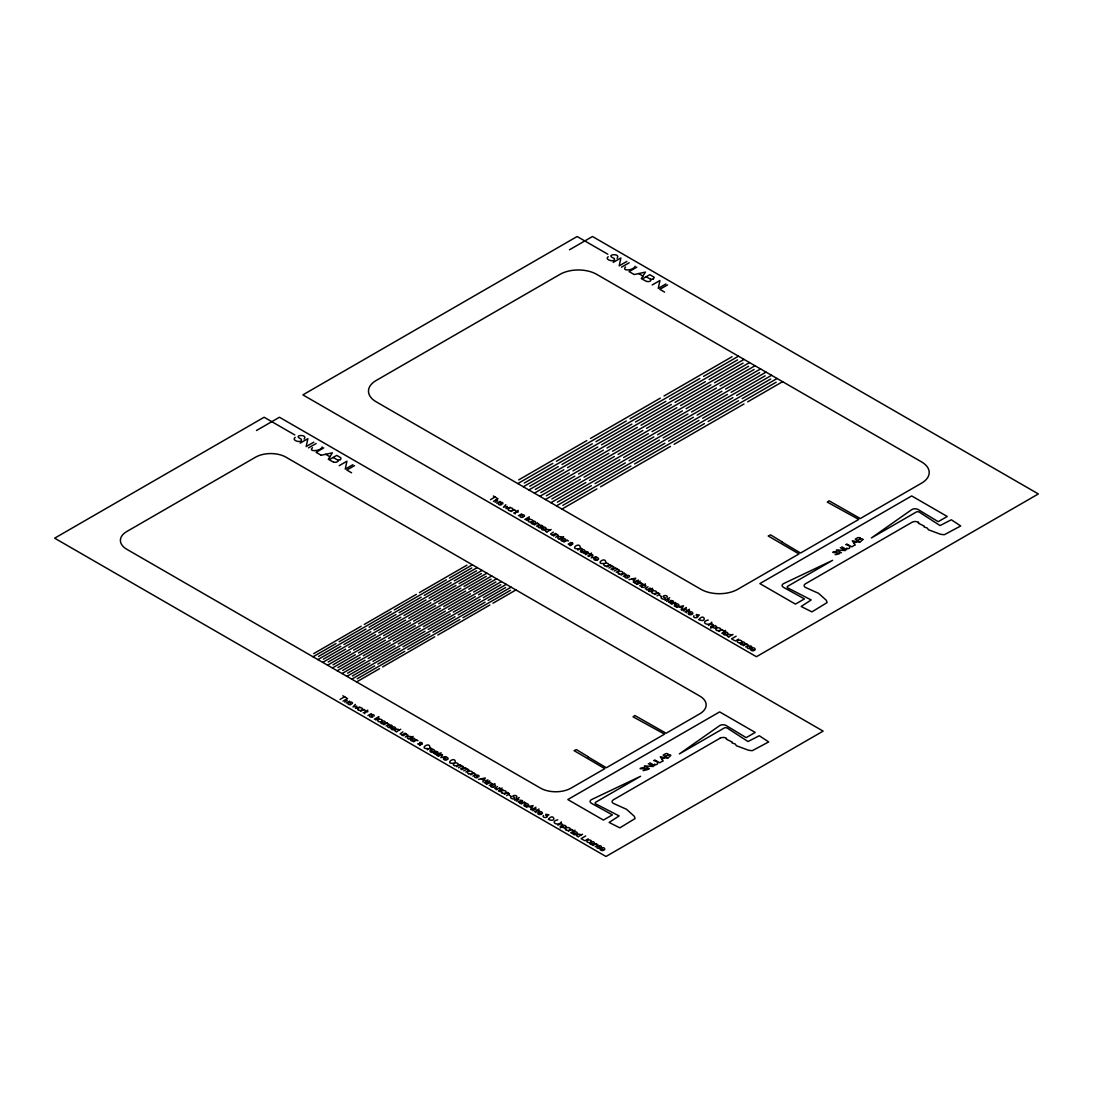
<?xml version="1.0" encoding="UTF-8"?>
<svg xmlns="http://www.w3.org/2000/svg" width="1093" height="1093" viewBox="0 0 1093 1093"><rect width="100%" height="100%" fill="white"/><g stroke="black" fill="none" stroke-linecap="round" stroke-linejoin="round"><path stroke-width="1.5" d="M561.747 827.087L564.767 825.283L566.311 826.554L564.466 828.002L561.761 827.114L560.163 827.907M712.185 627.286L715.205 625.524L716.762 626.795L714.904 628.229L712.185 627.314L710.6 628.147M437.104 755.236L441.094 752.804M485.716 783.298L489.719 780.867M571.106 832.606L575.096 830.161M634.377 582.514L638.367 580.069M636.153 583.539L640.156 581.107M648.559 590.698L652.548 588.253M364.707 713.674L365.24 711.611L367.794 710.149M515.145 513.915L515.677 511.852L518.232 510.39M535.953 812.55L536.485 810.487L539.04 809.025M686.39 612.79L686.937 610.727L689.478 609.252M442.556 754.826L440.862 757.613L445.589 756.588M592.993 555.066L591.299 557.854L596.04 556.815M328.283 459.361L332.381 452.83L321.192 455.262M641.304 278.647L645.403 272.116L634.2 274.548M482.805 781.864L485.265 777.943L478.556 779.405M633.257 582.104L635.702 578.183L628.994 579.645M530.638 809.489L533.097 805.568L526.389 807.03M681.089 609.716L683.549 605.795L676.827 607.257M429.863 747.339C429.85 741.04 418.277 749.292 428.019 748.527M605.823 562.308C605.481 555.982 594.373 564.412 603.978 563.496M505.799 504.665L503.463 507.179L507.302 506.414L505.963 508.614L510.335 507.275M355.362 704.425L353.025 706.939L356.864 706.174L355.526 708.373L359.898 707.048M580.246 547.634C580.137 541.062 568.797 549.615 578.457 548.768M455.33 762.135C455.234 755.577 443.895 764.212 453.54 763.256M597.106 846.679C595.179 848.783 602.175 848.919 599.483 847.212M374.079 716.079C375.336 714.139 369.229 713.948 372.016 715.915M498.681 503.231C496.741 505.212 503.545 505.608 501.154 503.805M625.237 576.312C623.324 578.361 630.224 578.593 627.669 576.858M747.544 646.919C745.576 648.832 752.421 649.351 749.976 647.466M502.835 503.846C503.982 501.687 497.998 501.824 500.799 503.654M542.593 526.799C543.863 524.708 537.701 524.777 540.557 526.607M352.397 703.619C353.613 701.501 347.547 701.556 350.361 703.427M629.404 576.926C630.729 574.822 624.54 574.863 627.368 576.721M520.323 515.732C518.396 517.768 525.282 518.041 522.755 516.279M538.439 526.184C536.526 528.247 543.385 528.452 540.912 526.758M369.885 715.505C367.904 717.445 374.844 717.841 372.358 716.079M387.988 725.957C386.061 727.938 392.852 728.307 390.474 726.531M474.799 776.071C472.859 778.066 479.772 778.407 477.231 776.617M782.11 542.087L800.541 553.031L858.756 519.421L827.278 502.111L829.081 500.813L860.287 518.533L921.577 483.147A26 15.015 0 0 0 921.577 461.915L596.751 274.37A26 15.015 0 0 0 559.971 274.37L376.101 380.528A26 15.015 0 0 0 376.101 401.759L700.941 589.305A26 15.015 0 0 0 737.72 589.305L799.01 553.919L768.242 535.994L770.606 534.873L782.301 541.978M587.911 756.807L606.342 767.751L664.571 734.141L633.052 716.803L634.896 715.532L666.102 733.253L699.807 713.784A21.669 12.515 0 0 0 699.807 696.091L285.041 456.655A21.669 12.515 0 0 0 255.475 457.229L126.747 531.553A21.669 12.515 0 0 0 126.747 549.246L540.461 788.094A21.669 12.515 0 0 0 571.106 788.094L604.812 768.639L574.098 750.645L576.421 749.593L588.116 756.698M524.449 516.374C525.596 514.038 519.626 514.407 522.454 516.156M392.114 726.599C393.275 724.276 387.236 724.659 390.119 726.38M478.925 776.713C480.237 774.472 474.02 774.718 476.931 776.495M751.67 647.562C752.886 645.253 746.874 645.567 749.675 647.343M601.232 847.321C602.516 845.08 596.382 845.285 599.224 847.102M348.243 703.004C346.249 705.04 353.353 705.272 350.621 703.537M531.949 521.826C536.185 518.874 538.029 526.703 531.867 521.812M561.665 538.972C565.805 536.116 567.923 543.727 561.734 539.027A2.309 1.339 0 0 0 561.351 540.734A2.309 1.339 0 0 0 564.275 541.144M581.134 550.216C585.261 547.333 587.337 554.984 581.203 550.271A2.309 1.339 0 0 0 580.82 551.979A2.309 1.339 0 0 0 583.744 552.389M381.471 721.558C385.815 718.716 387.619 726.421 381.416 721.585A2.309 1.339 0 0 0 381.156 723.32A2.309 1.339 0 0 0 384.08 723.73M391.759 727.501C395.898 724.632 397.975 732.242 391.827 727.542A2.309 1.339 0 0 0 391.431 729.25A2.309 1.339 0 0 0 394.354 729.673M594.66 558.031C598.964 555.08 600.672 562.977 594.578 558.017M411.228 738.731C415.231 735.876 417.594 743.445 411.296 738.786A2.309 1.339 0 0 0 410.913 740.494A2.309 1.339 0 0 0 413.837 740.917M430.697 749.976C435.315 747.12 436.408 754.949 430.765 750.03A2.309 1.339 0 0 0 430.382 751.738A2.309 1.339 0 0 0 433.306 752.162M444.182 757.763C448.308 754.894 450.412 762.504 444.25 757.818A2.309 1.339 0 0 0 443.867 759.526A2.309 1.339 0 0 0 446.791 759.936M675.078 604.456C679.504 601.56 680.98 609.388 675.119 604.484A2.309 1.339 0 0 0 674.764 606.219A2.309 1.339 0 0 0 677.687 606.629M688.932 612.449C692.989 609.552 695.162 617.217 689 612.49A2.309 1.339 0 0 0 688.604 614.211A2.309 1.339 0 0 0 691.541 614.621M724.003 632.697C728.648 629.841 729.741 637.684 724.003 632.697A2.309 1.339 0 0 0 723.675 634.459A2.309 1.339 0 0 0 726.613 634.869M524.64 804.216C528.698 801.319 530.87 808.984 524.708 804.27A2.309 1.339 0 0 0 524.326 805.978A2.309 1.339 0 0 0 527.25 806.388M538.48 812.208C542.374 809.353 544.97 816.854 538.548 812.263A2.309 1.339 0 0 0 538.166 813.971A2.309 1.339 0 0 0 541.09 814.381M741.027 642.52C745.563 639.651 746.847 647.493 741.054 642.547A2.309 1.339 0 0 0 740.699 644.283A2.309 1.339 0 0 0 743.636 644.692M751.301 648.463C755.891 645.58 757.039 653.436 751.328 648.491A2.309 1.339 0 0 0 750.987 650.212A2.309 1.339 0 0 0 753.91 650.636M573.565 832.456C578.156 829.601 579.345 837.429 573.511 832.483A2.309 1.339 0 0 0 573.238 834.219A2.309 1.339 0 0 0 576.161 834.642M590.589 842.293C594.852 839.424 596.669 847.089 590.616 842.32A2.309 1.339 0 0 0 590.261 844.042A2.309 1.339 0 0 0 593.185 844.465M600.863 848.223C605.508 845.367 606.601 853.209 600.863 848.223A2.309 1.339 0 0 0 600.549 849.985A2.309 1.339 0 0 0 603.473 850.395M511.196 796.524C508.409 798.45 516.087 800.336 514.844 797.63C508.559 795.39 518.874 794.269 516.538 797.48M552.197 535.269L555.504 533.357M401.759 735.029L405.066 733.13M646.837 589.906L650.144 587.993M496.4 789.679L499.706 787.766M608.227 256.677C603.473 260.148 616.971 262.907 614.143 258.358C604.019 254.409 621.193 252.661 617.094 258.303M514.653 800.226L519.243 797.562M661.634 596.764C658.915 598.431 665.992 600.713 665.405 597.98C658.97 595.822 668.984 593.936 666.976 597.721M304.086 439.017C308.499 433.962 291.612 434.768 301.04 438.99C304.127 443.649 290.355 441.08 295.219 437.391M511.087 511.538L514.407 509.625M563.933 542.046L567.253 540.147M577.76 550.025L581.066 548.126M360.649 711.311L363.969 709.398M637.342 584.427L640.662 582.528M413.496 741.819L416.816 739.906M427.308 749.798L430.628 747.885M671.689 604.265L675.009 602.352M718.825 631.481L722.145 629.568M486.904 784.2L490.224 782.287M524.572 802.125L521.252 804.024M568.387 831.24L571.707 829.341M493.489 501.373L498.066 498.722M343.052 701.146L347.629 698.482M665.104 600.453L669.681 597.789M606.984 566.898L610.304 564.985M612.299 569.972L615.632 568.059M456.546 766.671L459.866 764.745M461.861 769.745L465.181 767.819M513.669 513.027L518.369 511.879M570.724 545.243L572.199 544.396A5.984 3.457 0 0 0 572.664 544.109L572.541 543.166M586.299 554.233L587.774 553.386A5.984 3.457 0 0 0 588.239 553.099L588.198 552.211A2.391 1.38 0 0 0 585.657 551.637M363.218 712.786L367.917 711.652M420.286 745.016L421.761 744.155A5.984 3.457 0 0 0 422.226 743.868L422.185 742.98A2.391 1.38 0 0 0 419.644 742.42M671.047 603.172L672.523 602.311A5.984 3.457 0 0 0 672.987 602.024L672.946 601.136M435.861 754.006L437.337 753.145A5.984 3.457 0 0 0 437.801 752.858L437.787 751.998A2.391 1.38 0 0 0 435.219 751.41M684.915 611.902L689.615 610.755M520.61 802.931L522.017 802.071A7.801 4.495 0 0 1 521.047 801.661L518.123 801.77L520.432 803.054A2.063 1.189 0 0 0 520.118 803.41M534.477 811.662L539.177 810.514M641.454 586.681A5.697 3.293 0 0 1 641.386 586.408L645.43 583.894M857.868 537.674A3.839 2.213 0 0 0 857.199 538.002L855.177 539.163L857.499 540.461L860.259 538.876A5.574 3.224 0 0 1 861.12 538.753L861.598 538.726A2.049 1.189 0 0 1 862.842 539.477M491.017 786.441A5.697 3.293 0 0 1 490.948 786.168L494.979 783.654M665.473 756.438L668.219 754.839A5.574 3.224 0 0 1 669.08 754.716L669.558 754.689A2.049 1.189 0 0 1 670.815 755.441L668.055 757.955L663.137 755.126L665.159 753.965A3.839 2.213 0 0 1 665.828 753.637M256.472 430.505L279.453 417.239L823.125 731.121L605.973 856.488L54.65 538.18L264.137 417.239L294.782 434.932M569.48 249.791L592.474 236.512L1038.35 493.94L756.411 656.715L302.87 394.874L577.145 236.512L607.79 254.204M300.151 443.13L307.871 438.676L306.204 446.559L313.828 442.159M613.173 262.402L620.879 257.962L619.212 265.845L626.836 261.446M322.175 446.928C321.547 451.108 307.516 452.27 312.489 447.693M635.183 266.214C633.79 270.436 621.193 271.611 625.51 266.979M323.788 447.87L316.082 452.324L320.836 455.071M636.809 267.157L629.09 271.597L633.858 274.343M339.213 465.673L346.918 461.219L345.251 469.102L352.875 464.703M652.22 284.959L659.926 280.505L658.259 288.388L665.883 283.989M354.528 465.618L346.823 470.058L351.577 472.804M667.536 284.904L659.83 289.344L664.599 292.091M518.751 479.868L586.791 440.602M590.466 438.471L660.336 398.139M664.011 396.008L732.05 356.728M517.836 483.584L552.771 463.418M556.446 461.301L626.316 420.955M629.992 418.838L699.862 378.492M703.55 376.375L738.485 356.195M490.497 499.651L495.074 497.014L496.932 498.094M524.271 483.065L592.31 443.785M595.986 441.654L665.856 401.322M669.531 399.191L737.556 359.911M495.088 502.302L497.575 500.717L495.853 500.088M523.356 486.768L558.291 466.602M561.966 464.484L631.836 424.139M635.511 422.021L705.381 381.676M709.056 379.558L743.991 359.392M496.755 503.258L500.061 501.359M529.791 486.248L597.816 446.969M601.492 444.837L671.362 404.506M675.05 402.374L743.076 363.108M528.875 489.965L563.81 469.785M567.486 467.667L637.356 427.322M641.031 425.204L710.901 384.859M714.576 382.741L749.511 362.575M535.31 489.432L603.336 450.152M607.011 448.021L676.881 407.689M680.556 405.558L748.596 366.292M534.381 493.148L569.316 472.968M572.992 470.851L642.862 430.505M646.55 428.388L716.421 388.042M720.096 385.925L755.031 365.759M540.816 492.615L608.856 453.335M612.531 451.218L682.401 410.872M686.076 408.755L754.115 369.475M539.901 496.331L574.836 476.152M578.511 474.034L648.381 433.702M652.056 431.571L721.926 391.239M725.615 389.108L760.55 368.942M546.336 495.798L614.362 456.519M618.051 454.401L687.921 414.056M691.596 411.938L759.621 372.658M545.421 499.515L580.356 479.349M584.031 477.217L653.901 436.886M657.576 434.754L727.446 394.423M731.121 392.291L766.056 372.126M518.396 515.759L521.716 513.847M551.856 498.982L619.881 459.702M623.556 457.584L693.427 417.239M697.115 415.121L765.141 375.842M550.927 502.698L585.862 482.532M589.551 480.401L659.421 440.069M663.096 437.938L732.966 397.606M736.641 395.475L771.576 375.309M524.804 519.462L529.367 516.825M557.362 502.165L625.401 462.885M629.076 460.768L698.946 420.422M702.621 418.305L770.661 379.025M526.225 520.282L529.545 518.369M556.446 505.881L591.381 485.716M595.057 483.584L664.927 443.252M668.615 441.121L738.485 400.789M742.161 398.658L777.096 378.492M562.881 505.349L630.921 466.069M634.596 463.951L704.466 423.606M708.141 421.488L776.167 382.208M534.354 524.968L537.66 523.055M561.966 509.065L596.901 488.899M600.576 486.768L670.446 446.436M674.121 444.304L743.991 403.973M747.667 401.855L782.615 381.676M313.691 653.641L361.182 626.207M364.242 624.445L416.351 594.36M419.411 592.597L466.902 565.177M536.526 526.266L539.368 524.353L537.319 523.342M313.035 656.797L336.029 643.531M339.09 641.769L391.185 611.684M394.245 609.921L446.34 579.837M449.414 578.074L472.395 564.794M318.528 656.428L366.018 629.008M369.092 627.232L421.188 597.161M424.248 595.384L471.752 567.964M317.872 659.598L340.866 646.318M343.926 644.556L396.021 614.485M399.082 612.708L451.177 582.637M454.251 580.861L477.231 567.595M323.364 659.216L370.855 631.795M373.929 630.033L426.024 599.948M429.084 598.185L476.589 570.765M547.087 531.826L551.173 529.477M322.722 662.385L345.702 649.119M348.763 647.343L400.858 617.272M403.932 615.496L456.027 585.424M459.087 583.662L482.068 570.382M328.201 662.016L375.705 634.596M378.765 632.82L430.861 602.749M433.921 600.972L481.426 573.552M553.359 532.113L550.558 533.985L552.648 534.996M327.558 665.186L350.539 651.906M353.599 650.144L405.694 620.059M408.768 618.296L460.863 588.212M463.924 586.449L486.904 573.183M553.495 536.021L556.802 534.108M333.037 664.804L380.542 637.383M383.602 635.62L435.697 605.536M438.758 603.773L486.262 576.339M555.668 537.305L558.509 535.406L556.46 534.381M332.395 667.973L355.375 654.707M358.436 652.931L410.544 622.86M413.605 621.084L465.7 591.012M468.76 589.236L491.754 575.97M559.479 538.986L563.564 536.636M337.874 667.604L385.378 640.184M388.439 638.408L440.534 608.336M443.608 606.56L491.099 579.14M337.231 670.774L360.212 657.494M363.286 655.732L415.381 625.647M418.441 623.884L470.536 593.8M473.597 592.037L496.591 578.771M342.71 670.392L390.215 642.971M393.275 641.208L445.37 611.124M448.444 609.361L495.935 581.927M342.068 673.561L365.048 660.295M368.122 658.519L420.218 628.448M423.278 626.672L475.373 596.6M478.447 594.824L501.427 581.558M347.56 673.192L395.051 645.772M398.125 643.996L450.22 613.924M453.281 612.148L500.785 584.728M346.905 676.362L369.899 663.082M372.959 661.32L425.054 631.235M428.114 629.472L480.21 599.388M483.284 597.625L506.264 584.359M352.397 675.98L399.888 648.559M402.962 646.796L455.057 616.712M458.117 614.949L505.622 587.515M351.755 679.149L374.735 665.883M377.795 664.107L429.891 634.036M432.951 632.26L485.06 602.188M488.12 600.412L511.1 587.146M357.233 678.78L404.738 651.36M407.798 649.584L459.893 619.512M462.954 617.736L510.458 590.316M356.591 681.936L379.572 668.67M382.632 666.908L434.727 636.823M437.801 635.06L489.896 604.976M492.957 603.213L515.937 589.947M591.545 553.031L587.843 555.886A1.803 1.038 0 0 0 588.198 556.05M340.06 699.424L344.623 696.774L346.495 697.853M588.936 556.487L592.256 554.575M344.65 702.061L347.137 700.49L345.538 699.821M346.317 703.031L349.623 701.119M610.946 569.221L613.269 567.868M367.958 715.532L371.265 713.62M616.261 572.295L618.597 570.942M621.166 575.096L624.472 573.183M374.366 719.221L378.929 716.584M623.338 576.38L626.18 574.481L624.062 573.456M375.787 720.041L379.093 718.142M383.916 724.741L387.223 722.828M386.089 726.025L388.93 724.126L386.881 723.101M639.678 585.78L642.985 583.867M396.636 731.6L400.735 729.236M647.999 586.75L645.184 588.662L647.288 589.633M402.921 731.886L400.106 733.786L402.21 734.769M649.952 591.709L653.259 589.796M403.057 735.794L406.364 733.881M405.23 737.078L408.072 735.165L406.009 734.154M654.871 594.551L658.177 592.638M409.042 738.759L413.127 736.395M657.043 595.835L659.885 593.936L657.89 592.912M666.703 601.382L669.189 599.797L667.468 599.169M681.813 610.113L686.377 607.476M683.248 610.932L686.554 609.02M438.498 756.247L441.804 754.348M708.223 620.045C699.301 621.903 708.988 627.218 711.816 622.122M708.387 625.456L711.693 623.543M460.495 768.98L462.831 767.641M856.693 541.691L852.308 540.789L853.947 543.276L856.693 541.691L859.604 542.306M710.559 626.74L713.401 624.841L711.352 623.816M854.808 545.079L851.734 546.855L846.761 543.986M465.823 772.054L468.159 770.715M470.728 774.855L474.034 772.942M472.9 776.139L475.742 774.24L473.624 773.229M725.547 630.401L721.845 633.243A1.803 1.038 0 0 0 722.2 633.407M728.894 636.795L732.979 634.432M736.163 636.181L731.545 638.845L734.4 640.498M487.929 779.842L484.226 782.684A1.803 1.038 0 0 0 484.582 782.848M735.343 641.017L738.649 639.104M489.227 785.539L492.547 783.626M497.547 786.523L494.746 788.422L496.837 789.406M743.459 645.703L746.779 643.791M745.645 646.988L748.473 645.089L746.369 644.078M502.111 788.026L498.408 790.867A1.803 1.038 0 0 0 498.763 791.031M499.515 791.482L502.821 789.57M504.433 794.324L507.739 792.411M506.606 795.608L509.447 793.696L507.398 792.685M516.265 801.142L518.751 799.57L517.208 798.887M531.376 809.872L535.939 807.235M532.797 810.692L536.116 808.793M664.667 757.654L660.268 756.752L661.907 759.239L664.667 757.654L667.577 758.269M557.785 819.818C548.973 821.594 558.427 827.032 561.378 821.881M662.768 761.056L659.694 762.818L654.721 759.949M557.949 825.215L561.255 823.302M560.122 826.499L562.963 824.6L560.914 823.575M720.109 738.185L613.351 799.816A4.331 2.5 0 0 0 613.528 803.451L626.48 809.271L634.077 816.061A14.878 8.594 0 0 1 634.527 816.881A13.703 7.911 0 0 1 634.978 818.616L619.854 827.866L609.115 822.442L619.157 815.925L595.89 803.97A2.172 1.257 0 0 1 595.808 802.153L640.594 776.29L591.655 799.529A4.331 2.5 0 0 0 591.409 803.273L612.408 814.872L603.391 820.078L567.827 799.557L719.645 711.898L755.208 732.433L746.177 737.638L726.094 725.506A4.331 2.5 0 0 0 719.618 725.656L679.368 753.91L724.153 728.047A2.172 1.257 0 0 1 727.296 728.102L747.995 741.532L759.28 735.739L768.68 741.928L752.326 750.659A13.977 8.075 0 0 1 748.24 750.14L736.477 745.768L735.124 743.95L732.16 742.967L732.242 742.079L726.394 739.223L726.49 738.335A4.386 2.528 0 0 0 720.068 738.158M578.443 836.569L582.542 834.205M585.725 835.94L581.107 838.618L583.963 840.257M584.905 840.777L588.212 838.864M593.021 845.463L596.327 843.55M595.193 846.747L598.035 844.848L595.931 843.837M621.507 267.17L629.144 262.785M308.486 447.884L316.137 443.498M608.924 568.018L611.766 566.379A1.735 0.997 0 0 1 613.692 566.775A1.735 0.997 0 0 1 613.474 567.977M614.239 571.092L617.094 569.453A1.735 0.997 0 0 1 619.021 569.849A1.735 0.997 0 0 1 618.802 571.052M458.486 767.792L461.328 766.179A1.735 0.997 0 0 1 463.254 766.535A1.735 0.997 0 0 1 463.036 767.751M463.801 770.866L466.656 769.24A1.735 0.997 0 0 1 468.583 769.609A1.735 0.997 0 0 1 468.351 770.825M542.142 527.755C546.5 524.845 548.303 532.537 542.265 527.782A2.309 1.339 0 0 0 541.868 529.49A2.309 1.339 0 0 0 544.806 529.9M696.282 614.471L699.315 615.058L697.361 616.22A5.82 3.361 0 0 0 696.815 615.905L696.173 615.55M545.844 814.23L548.877 814.831L546.91 815.993A5.82 3.361 0 0 0 546.377 815.679L545.735 815.31M566.761 540.434L568.456 540.953M580.574 548.413L582.268 548.932M674.518 602.653L676.212 603.158M721.653 629.869L723.347 630.374M416.31 740.207L418.018 740.712M430.136 748.186L431.831 748.691M489.719 782.588L491.426 783.094M524.08 802.412L525.774 802.931M571.215 829.628L572.91 830.147M513.97 509.898L515.609 510.431M640.238 582.801L641.864 583.334M363.532 709.671L365.171 710.204M858.128 537.619L858.183 537.606A7.241 4.181 0 0 1 858.989 537.606L859.44 537.701A1.476 0.847 0 0 1 859.89 537.865L859.931 537.893M666.088 753.583L666.143 753.569A7.241 4.181 0 0 1 666.962 753.569L667.399 753.664A1.476 0.847 0 0 1 667.85 753.828L667.891 753.856A1.762 1.011 0 0 1 668.151 754.812M572.145 544.382L572.199 544.396A7.801 4.495 0 0 1 571.161 543.986L568.237 544.082L570.546 545.38A2.063 1.189 0 0 0 570.232 545.721M587.774 553.386L587.72 553.372A7.801 4.495 0 0 1 586.736 552.976L583.812 553.072L586.121 554.37A2.063 1.189 0 0 0 585.807 554.711M672.468 602.298L672.523 602.311A7.801 4.495 0 0 1 671.485 601.901L668.588 601.956L670.87 603.295A2.063 1.189 0 0 0 670.556 603.637M421.761 744.155L421.707 744.142A7.801 4.495 0 0 1 420.723 743.746M437.337 753.145L437.268 753.132A7.801 4.495 0 0 1 436.298 752.735L433.347 752.913L435.683 754.129A2.063 1.189 0 0 0 435.369 754.484M646.783 281.488L648.9 281.57A3.17 1.831 0 0 0 650.868 280.395L650.841 279.999A7.815 4.509 0 0 0 650.513 279.234L646.25 276.761M333.761 462.202L335.838 462.298A3.17 1.831 0 0 0 337.86 461.123M646.523 281.434L642.137 279.084L649.761 274.685L652.863 276.488A5.793 3.347 0 0 1 653.737 277.089M333.515 462.148L329.13 459.798L336.74 455.398L339.855 457.202A5.793 3.347 0 0 1 340.729 457.803A8.703 5.028 0 0 1 340.934 458.09A8.635 4.987 0 0 1 340.893 458.882L340.661 459.21A2.295 1.325 0 0 1 340.251 459.593M420.709 743.759L417.799 743.841L420.108 745.139A2.063 1.189 0 0 0 419.794 745.494M835.161 554.684C849.753 552.02 823.084 553.441 836.842 551.323M644.802 767.286C628.912 770.333 660.063 767.149 643.067 770.62M846.61 548.221C851.037 550.244 850.9 544.56 845.709 544.587M638.695 273.578L642.957 276.051M840.38 547.702L845.299 550.544L836.487 549.916L841.46 552.798M493.326 496.003L495.074 497.014M589.496 553.482L590.903 554.301M636.317 580.52L637.738 581.339M638.107 581.558L639.528 582.378M650.499 588.717L651.92 589.523M723.498 630.852L724.905 631.672M631.686 579.058L634.254 580.533M679.518 606.683L682.087 608.159M659.557 595.384L661.292 596.395M333.242 457.475L337.518 459.948A7.815 4.509 0 0 1 337.833 460.713L337.901 461.123M325.687 454.292L329.949 456.765M653.682 760.55C660.309 761.561 657.426 766.248 654.516 764.157M648.34 763.665L653.259 766.507L644.446 765.879L649.42 768.762M342.874 695.776L344.623 696.774M439.058 753.255L440.465 754.074M485.879 780.293L487.3 781.112M487.669 781.317L489.077 782.137M500.061 788.477L501.482 789.296M573.06 830.612L574.467 831.431M481.248 778.831L483.803 780.306M529.08 806.443L531.635 807.918M509.119 795.158L510.855 796.155M841.87 546.842L846.774 549.683M649.843 762.805L654.734 765.646M857.499 540.461L860.095 541.991L862.91 539.505M522.427 800.841L522.577 801.756A5.984 3.457 0 0 1 522.071 802.071M648.6 590.917L648.846 591.108A1.803 1.038 0 0 0 649.201 591.272M636.167 583.73L636.454 583.949A1.803 1.038 0 0 0 636.809 584.113M485.729 783.49L486.002 783.708A1.803 1.038 0 0 0 486.371 783.872M571.12 832.798L571.393 833.016A1.803 1.038 0 0 0 571.762 833.18M853.947 543.276L855.027 544.956M661.907 759.239L662.986 760.919M634.364 582.665L634.664 582.924A1.803 1.038 0 0 0 635.019 583.088M437.091 755.4L437.391 755.646A1.803 1.038 0 0 0 437.76 755.81M531.28 522.003A2.282 1.325 0 0 1 528.179 521.006A2.282 1.325 0 0 1 530.542 519.462A2.282 1.325 0 0 1 532.646 521.129M534.518 523.971A2.309 1.339 0 0 1 531.594 523.561A2.309 1.339 0 0 1 531.867 521.826M546.992 532.004A2.241 1.298 0 0 1 545.994 529.9A2.241 1.298 0 0 1 549.711 530.269M559.384 539.163A2.241 1.284 0 0 1 558.414 537.046A2.241 1.284 0 0 1 562.13 537.469M570.081 542.647A2.391 1.38 0 0 1 572.65 543.112M597.229 560.176A2.309 1.339 0 0 1 594.305 559.766A2.309 1.339 0 0 1 594.578 558.031M609.894 565.313A1.585 0.915 0 0 1 611.875 566.393M615.222 568.387A1.585 0.915 0 0 1 617.19 569.453M643.804 584.823A14.66 8.457 0 0 1 644.242 584.851L644.364 584.851A1.79 1.038 0 0 1 645.908 585.78A3.088 1.776 0 0 1 643.777 587.269A1.954 1.12 0 0 1 641.249 586.736M670.405 600.576A2.391 1.38 0 0 1 672.96 601.041M697.047 617.463A2.145 1.243 0 0 1 694.219 617.381A2.145 1.243 0 0 1 693.987 615.755M697.662 616.138A2.077 1.202 0 0 1 697.047 617.463M728.799 636.959A2.241 1.284 0 0 1 727.829 634.855A2.241 1.284 0 0 1 731.545 635.279M740.398 642.739A2.282 1.325 0 0 1 737.283 641.728A2.282 1.325 0 0 1 739.66 640.197A2.282 1.325 0 0 1 741.751 641.851M653.259 279.016A2.569 1.489 0 0 1 650.595 279.152M653.259 278.879A2.295 1.325 0 0 0 653.669 278.496L653.887 278.168A8.635 4.987 0 0 0 653.928 277.376A8.703 5.028 0 0 0 653.723 277.103M860.027 537.852A1.762 1.011 0 0 1 860.177 538.849M380.842 721.776A2.282 1.325 0 0 1 377.741 720.765A2.282 1.325 0 0 1 380.104 719.235A2.282 1.325 0 0 1 382.195 720.888M396.554 731.764A2.241 1.298 0 0 1 395.543 729.673A2.241 1.298 0 0 1 399.273 730.028M408.946 738.923A2.241 1.284 0 0 1 407.976 736.805A2.241 1.284 0 0 1 411.692 737.229M459.456 765.086A1.585 0.915 0 0 1 461.437 766.152M464.771 768.16A1.585 0.915 0 0 1 466.752 769.226M493.367 784.596A14.66 8.457 0 0 1 493.804 784.61L493.913 784.61A1.79 1.038 0 0 1 495.457 785.553A3.088 1.776 0 0 1 493.339 787.042M493.353 787.069A1.954 1.12 0 0 1 490.812 786.495M519.967 800.336A2.391 1.38 0 0 1 522.522 800.8M543.549 815.515A2.145 1.243 0 0 0 543.781 817.154A2.145 1.243 0 0 0 546.609 817.222A2.077 1.202 0 0 0 547.224 815.897M578.361 836.732A2.241 1.284 0 0 1 577.405 834.587A2.241 1.284 0 0 1 581.134 835.079M589.947 842.498A2.282 1.325 0 0 1 586.845 841.501A2.282 1.325 0 0 1 589.209 839.957A2.282 1.325 0 0 1 591.313 841.624M340.251 459.729A2.569 1.489 0 0 1 337.587 459.866M548.467 819.395C557.416 823.371 553.509 812.181 548.481 819.326M698.905 619.635C707.69 623.638 704.124 612.422 698.919 619.567M918.53 522.372L918.434 523.26L924.282 526.116L924.2 526.99L927.165 527.987L928.517 529.804L940.267 534.176A13.977 8.075 0 0 0 944.366 534.696L960.72 525.965L951.32 519.776L940.035 525.569L919.336 512.139A2.172 1.257 0 0 0 916.18 512.084L871.394 537.947L911.658 509.693A4.331 2.5 0 0 1 918.134 509.543L938.218 521.675L947.235 516.47L911.685 495.935L759.867 583.594L795.431 604.115L804.448 598.909L783.449 587.31A4.331 2.5 0 0 1 783.681 583.566L832.62 560.326L787.834 586.19A2.172 1.257 0 0 0 787.93 588.007L811.197 599.948L801.155 606.478L811.894 611.889L827.005 602.653A13.703 7.911 0 0 0 826.554 600.918A14.878 8.594 0 0 0 826.117 600.098L818.52 593.308L805.664 587.542A4.331 2.5 0 0 1 805.377 583.853L912.136 522.222A4.386 2.528 0 0 1 918.516 522.372M716.994 630.47A2.487 1.435 0 0 0 720.724 629.24A2.487 1.435 0 0 0 717.008 627.983A2.487 1.435 0 0 0 716.994 630.47M652.863 593.444A2.487 1.435 0 0 0 656.592 592.215A2.487 1.435 0 0 0 652.876 590.958A2.487 1.435 0 0 0 652.863 593.444M619.144 573.975A2.487 1.435 0 0 0 622.887 572.746A2.487 1.435 0 0 0 619.171 571.489A2.487 1.435 0 0 0 619.144 573.975M604.962 565.791A2.487 1.435 0 0 0 608.705 564.562A2.487 1.435 0 0 0 604.989 563.305A2.487 1.435 0 0 0 604.962 565.791M509.242 510.527A2.487 1.435 0 0 0 512.986 509.297A2.487 1.435 0 0 0 509.27 508.04A2.487 1.435 0 0 0 509.242 510.527M358.805 710.3A2.487 1.435 0 0 0 362.548 709.056A2.487 1.435 0 0 0 358.832 707.813A2.487 1.435 0 0 0 358.805 710.3M454.524 765.565A2.487 1.435 0 0 0 458.268 764.321A2.487 1.435 0 0 0 454.551 763.078A2.487 1.435 0 0 0 454.524 765.565M468.706 773.748A2.487 1.435 0 0 0 472.449 772.519A2.487 1.435 0 0 0 468.733 771.262A2.487 1.435 0 0 0 468.706 773.748M502.411 793.204A2.487 1.435 0 0 0 506.155 791.974A2.487 1.435 0 0 0 502.438 790.717A2.487 1.435 0 0 0 502.411 793.204M566.543 830.229A2.487 1.435 0 0 0 570.286 829A2.487 1.435 0 0 0 566.57 827.743A2.487 1.435 0 0 0 566.543 830.229"/></g></svg>
